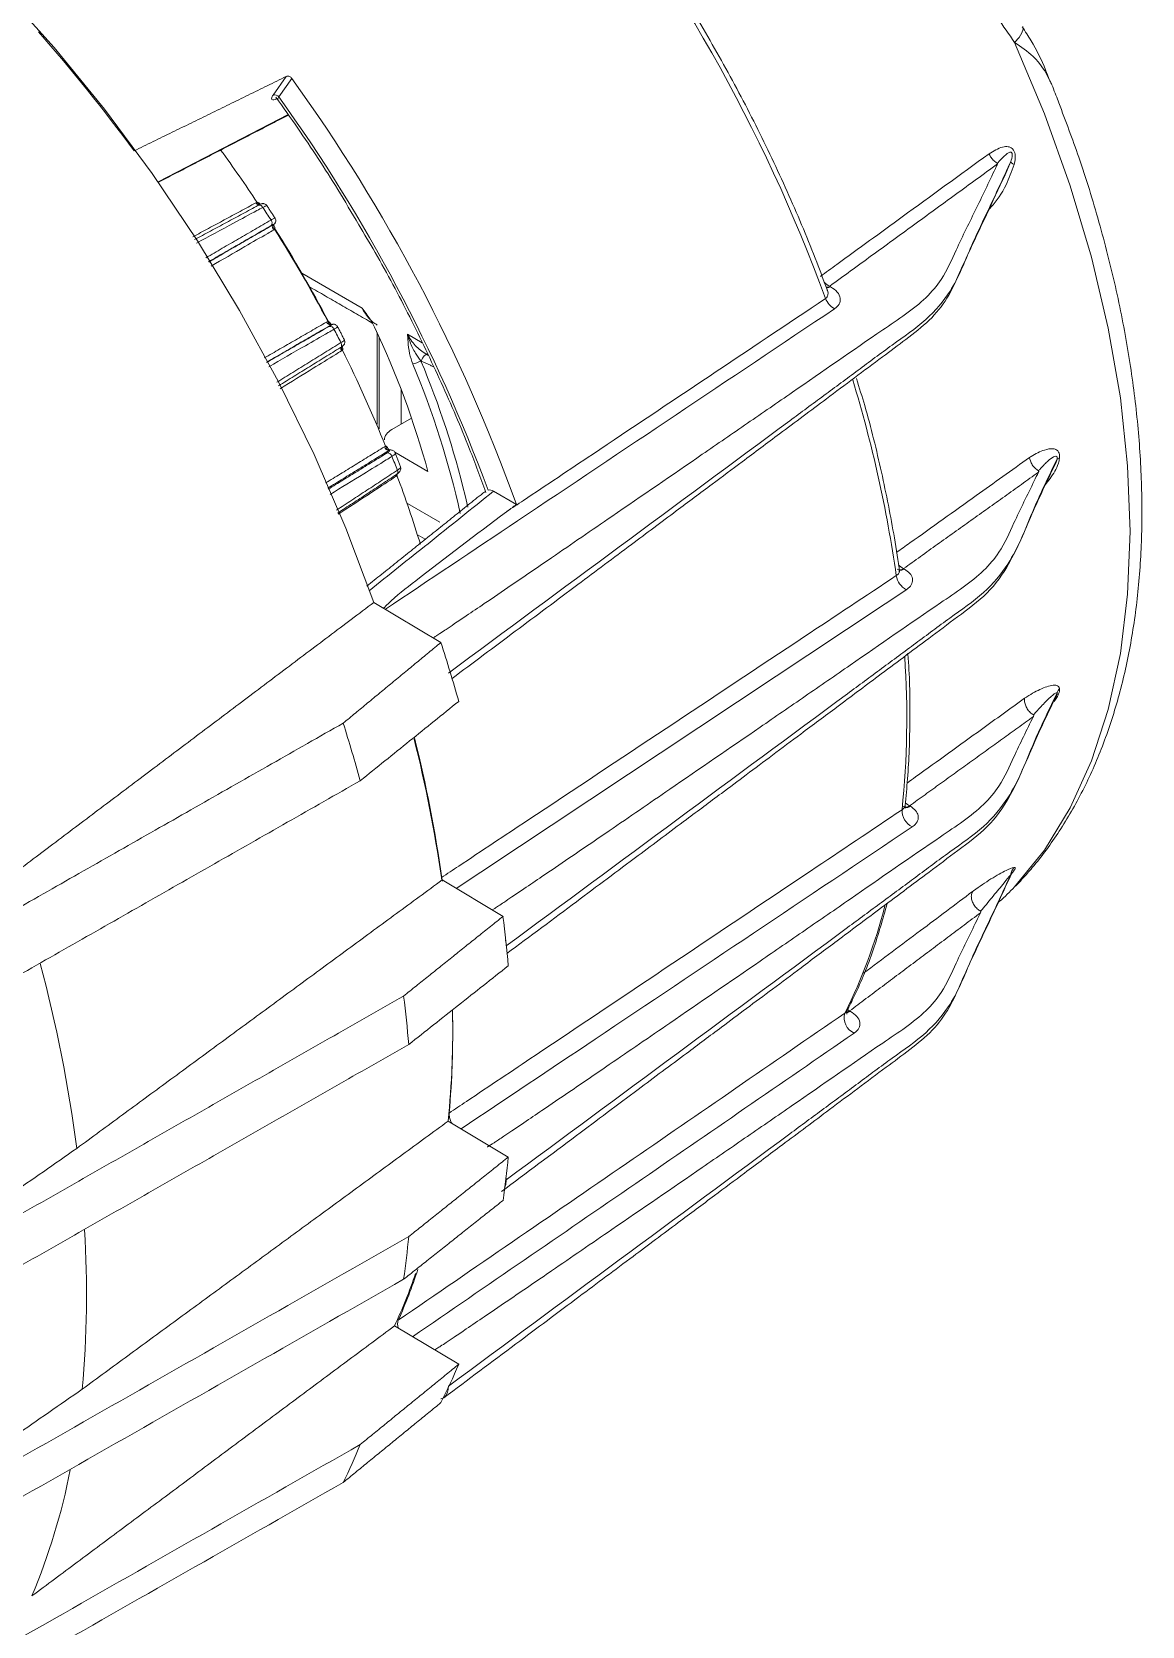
# Model space of a CAD drawing. Extents: x 12.1 to 108.7, y 1 to 80.4.
# Drawn here: x 80.725 to 83.206, y 62.49 to 66.052 of the extents above; entities that cross this region are included whole.
import ezdxf

# ---------------------------------------------------------------- set-up
doc = ezdxf.new("R2010")
doc.units = 0
doc.header["$MEASUREMENT"] = 0
doc.linetypes.add('SLD-Solid', pattern=[0])
doc.layers.add('OBJECT', color=7, linetype='CONTINUOUS')

msp = doc.modelspace()

# ---------------------------------------------------------------- linework, layer by layer
at = {"layer": 'OBJECT', "linetype": 'SLD-Solid', "lineweight": 15}
for p, q in [((81.2641, 65.91), (81.2937, 65.9521)), ((81.306, 65.9476), (81.2771, 65.9064)), ((81.007, 65.7166), (81.2978, 65.867)), ((81.3285, 65.5122), (81.4633, 65.4344)), ((82.508, 65.4834), (82.51, 65.4822)), ((81.501, 65.3704), (81.501, 65.1646)), ((81.5646, 65.3759), (81.597, 65.3572)), ((81.5505, 65.2524), (81.5505, 65.1752)), ((81.5297, 65.1633), (81.5736, 65.1886)), ((81.5361, 65.1123), (81.6103, 65.0695)), ((81.6932, 65.0157), (81.6993, 64.9897)), ((81.8079, 64.9958), (81.7567, 65.0253)), ((81.637, 64.956), (81.5647, 64.9978)), ((81.6043, 64.9179), (81.588, 64.9274)), ((82.6733, 64.8526), (82.6751, 64.8515)), ((81.6392, 64.6874), (81.4893, 64.7769)), ((82.6865, 64.3224), (82.6883, 64.3214)), ((81.778, 64.0754), (81.6419, 64.1567)), ((82.9259, 64.1453), (82.9212, 64.1412)), ((82.5486, 63.8664), (82.5526, 63.8643)), ((82.5526, 63.8643), (82.5546, 63.8632)), ((81.6553, 63.6179), (81.7898, 63.5376)), ((81.5354, 63.1604), (81.679, 63.0746))]:
    msp.add_line(p, q, dxfattribs=at)
at = {"layer": 'OBJECT', "linetype": 'SLD-Solid', "lineweight": 15, "flags": 128}
for points in [[(81.4893, 64.7769), (81.4268, 64.9427), (81.3556, 65.1074), (81.2762, 65.27), (81.1892, 65.4294), (81.0949, 65.5848), (80.9941, 65.735), (80.8873, 65.8793), (80.7752, 66.0167), (80.6585, 66.1463), (80.538, 66.2674), (80.4143, 66.3792), (80.2882, 66.481), (80.1606, 66.5722), (80.0321, 66.6522)], [(82.9394, 66.0634), (82.9406, 66.0575), (82.9378, 66.0494), (82.9312, 66.0394), (82.9212, 66.0281)], [(82.9212, 64.1412), (82.9881, 64.2236), (83.0456, 64.3176), (83.0933, 64.4226), (83.1307, 64.5379), (83.1577, 64.6624), (83.1739, 64.7953), (83.1794, 64.9356), (83.1739, 65.0821), (83.1577, 65.2338), (83.1307, 65.3895), (83.0933, 65.548), (83.0456, 65.708), (82.9881, 65.8685), (82.9212, 66.0281)], [(82.894, 65.7205), (82.8977, 65.7272), (82.9126, 65.7618), (82.9126, 65.7618), (82.9126, 65.7618)], [(81.2311, 65.6642), (81.2315, 65.6644), (81.2328, 65.6647), (81.2343, 65.6647), (81.2358, 65.6643), (81.2372, 65.6635), (81.2387, 65.6625), (81.24, 65.6611), (81.2412, 65.6596)], [(82.508, 65.4834), (82.5039, 65.4815), (82.5014, 65.4809)], [(82.5021, 65.4796), (82.5059, 65.4804), (82.51, 65.4822)], [(81.4147, 65.3463), (81.4151, 65.3465), (81.416, 65.3475), (81.4167, 65.3488), (81.4171, 65.3502), (81.4172, 65.3519), (81.417, 65.3537), (81.4165, 65.3555), (81.4157, 65.3573)], [(81.419, 65.3407), (81.4181, 65.3422), (81.4175, 65.3438), (81.4171, 65.3454), (81.417, 65.3469), (81.4173, 65.3482), (81.4172, 65.3482)], [(81.5951, 65.316), (81.5964, 65.3193), (81.5981, 65.3224), (81.6, 65.3253), (81.6021, 65.3276), (81.6042, 65.3293), (81.6062, 65.3303), (81.608, 65.3305), (81.6082, 65.3305)], [(83.0043, 65.0706), (83.0084, 65.0775), (83.0141, 65.0901), (83.0162, 65.0972), (83.0162, 65.0972), (83.0162, 65.0972)], [(81.5379, 65.0613), (81.5381, 65.0602), (81.5386, 65.0584)], [(81.541, 65.0603), (81.5403, 65.0619), (81.54, 65.0628)], [(83.0108, 64.5612), (83.0139, 64.5666), (83.0149, 64.5687), (83.0159, 64.5709), (83.0162, 64.5722), (83.0164, 64.5733), (83.0164, 64.5742), (83.0162, 64.5746), (83.0162, 64.5746), (83.0162, 64.5746)], [(82.6769, 64.3288), (82.6816, 64.3252), (82.6865, 64.3224)], [(82.9147, 64.1712), (82.9152, 64.1718), (82.9155, 64.1723), (82.9158, 64.1726), (82.9157, 64.1725), (82.9126, 64.1685), (82.9126, 64.1685), (82.9126, 64.1685)], [(82.5526, 63.8643), (82.5485, 63.8625), (82.5462, 63.8619)]]:
    msp.add_lwpolyline(points, dxfattribs=at)
at = {"layer": 'OBJECT', "linetype": 'SLD-Solid', "lineweight": 15}
for centre, radius, start, end in [((79.0221, 64.1772), 3.7045, 20.1933, 38.9238), ((77.9412, 63.5831), 3.7316, 36.1736, 41.4155), ((78.172, 63.6869), 3.8643, 19.7974, 35.8036), ((81.2682, 65.8999), 0.0109, 36.2447, 112.2773), ((78.246, 63.7296), 3.7317, 20.3612, 35.685), ((78.7223, 64.0082), 3.0075, 33.5596, 36.2736), ((81.2357, 65.6758), 0.0118, 211.6892, 246.6272), ((81.2373, 65.6745), 0.00961, 202.7145, 249.6322), ((78.6401, 63.9572), 3.1086, 32.5799, 33.2037), ((81.2524, 65.625), 0.00946, 318.7119, 40.9158), ((81.2722, 65.615), 0.00942, 138.5962, 220.4847), ((81.2731, 65.6169), 0.00856, 144.4366, 228.0116), ((78.6832, 63.9812), 3.0564, 27.7597, 32.2404), ((78.6669, 63.9718), 3.0738, 27.7815, 32.2185), ((82.5243, 65.5182), 0.0385, 221.8678, 244.9521), ((82.5393, 65.4712), 0.0432, 200.6548, 241.9519), ((81.3926, 65.4065), 0.00942, 199.5126, 281.4107), ((81.3948, 65.4063), 0.00856, 191.9856, 275.5702), ((81.3913, 65.3843), 0.00946, 19.0815, 101.295), ((78.6408, 63.9558), 3.1087, 26.7963, 27.4201), ((79.6957, 64.5449), 1.9851, 15.3225, 25.2672), ((81.4267, 65.3444), 0.0114, 171.7875, 208.7622), ((78.7495, 64.0126), 2.9816, 21.9229, 26.4509), ((81.5631, 65.3738), 0.0655, 281.6285, 298.6681), ((79.7372, 64.5419), 1.993, 12.5723, 22.6547), ((79.7188, 64.5343), 2.0323, 13.7007, 22.6286), ((79.7436, 64.4177), 2.9433, 8.1839, 16.9253), ((81.5236, 65.1277), 0.011, 196.4547, 269.3941), ((81.5256, 65.1274), 0.0101, 189.0382, 263.8164), ((81.5192, 65.1001), 0.0111, 16.0432, 89.3231), ((78.8088, 64.0296), 2.9251, 20.8809, 21.5305), ((81.535, 65.0685), 0.00775, 313.4249, 28.4274), ((78.9585, 64.0937), 2.7575, 17.1595, 20.5206), ((82.6998, 64.8434), 0.0434, 188.999, 241.7156), ((82.6649, 64.8648), 0.0149, 245.3602, 304.6041), ((82.6895, 64.8868), 0.0379, 222.6716, 244.6997), ((82.666, 64.866), 0.0171, 262.1404, 302.1223), ((78.0874, 63.5414), 3.7321, 15.7717, 17.8815), ((80.6748, 64.5191), 2.0055, 354.1234, 3.8847), ((77.8047, 63.3682), 3.7913, 15.4553, 17.4838), ((78.6649, 63.7428), 3.0056, 7.9149, 14.09), ((78.6591, 63.7355), 3.0115, 8.1425, 14.1382), ((82.7111, 64.312), 0.0414, 177.5417, 242.8491), ((82.6781, 64.3346), 0.0149, 245.3602, 304.6041), ((82.6794, 64.3349), 0.0162, 260.3646, 303.2175), ((81.4981, 64.3849), 1.1687, 333.2817, 345.8509), ((78.9735, 63.7204), 2.8268, 4.9636, 7.2127), ((77.6271, 63.1378), 3.2257, 7.4664, 14.9558), ((78.6953, 63.5443), 2.8823, 4.8718, 7.0379), ((79.6247, 63.8226), 2.0409, 354.2425, 1.2273), ((79.6141, 63.8166), 2.0515, 354.9534, 1.2123), ((82.5779, 63.8488), 0.0375, 163.5185, 246.0429), ((82.5457, 63.8766), 0.016, 258.4823, 303.4026), ((79.8829, 63.7204), 1.9156, 351.607, 354.5223), ((78.567, 63.2304), 2.2803, 354.6807, 3.6405), ((79.6051, 63.5443), 1.9707, 351.8415, 354.6324), ((80.4516, 63.6651), 1.1956, 335.0286, 341.099), ((80.4306, 63.6673), 1.2181, 336.0694, 341.7644), ((80.5625, 63.5414), 1.2101, 332.8416, 337.312), ((80.2925, 63.3681), 1.2586, 333.7119, 337.9433), ((79.3846, 63.1197), 1.4537, 337.2313, 348.8611)]:
    msp.add_arc(centre, radius, start, end, dxfattribs=at)
msp.add_ellipse((81.5729, 65.1392), major_axis=(0.06, -0.0009), ratio=0.567125, start_param=2.382074, end_param=3.150019, dxfattribs=at)
for points, knots in [([(82.5022, 65.4759), (82.4946, 65.4962), (82.4685, 65.5665), (82.4181, 65.6863), (82.3486, 65.8341), (82.272, 65.9794), (82.1891, 66.1215), (82.1001, 66.2594), (82.0089, 66.3887), (81.9454, 66.4691), (81.9151, 66.5073)], [0, 0, 0, 0, 0.055517, 0.192239, 0.328969, 0.465689, 0.602405, 0.739125, 0.875851, 1, 1, 1, 1]), ([(82.9212, 66.0281), (82.8961, 66.0648), (82.8453, 66.1394), (82.7599, 66.2211), (82.6761, 66.2785), (82.6251, 66.2976), (82.5993, 66.3072)], [0, 0, 0, 0, 0.296269, 0.600821, 0.797169, 1, 1, 1, 1]), ([(82.9996, 65.9439), (82.9967, 65.9516), (82.9851, 65.9816), (82.9653, 66.0218), (82.9452, 66.0526), (82.9385, 66.0629)], [0, 0, 0, 0, 0.18637, 0.727498, 1, 1, 1, 1]), ([(83.0046, 65.9336), (83.0032, 65.9366), (82.9926, 65.9596), (82.9699, 65.9951), (82.9358, 66.0182), (82.9212, 66.0281)], [0, 0, 0, 0, 0.079376, 0.605783, 1, 1, 1, 1]), ([(81.2937, 65.9521), (81.2945, 65.9524), (81.2962, 65.953), (81.2992, 65.9526), (81.3023, 65.9513), (81.3046, 65.9495), (81.3056, 65.9481), (81.306, 65.9476)], [0, 0, 0, 0, 0.2197399, 0.4394429, 0.6599668, 0.8807607, 1, 1, 1, 1]), ([(83.0205, 65.8932), (83.0199, 65.8947), (83.0178, 65.9006), (83.0119, 65.9145), (83.007, 65.9272), (83.0046, 65.9336)], [0, 0, 0, 0, 0.145062, 0.57329, 1, 1, 1, 1]), ([(81.2716, 65.9019), (81.2695, 65.9012), (81.2648, 65.8995), (81.2611, 65.9004), (81.2602, 65.9037), (81.2628, 65.9079), (81.2641, 65.91)], [0, 0, 0, 0, 0.211487, 0.474314, 0.737155, 1, 1, 1, 1]), ([(81.2703, 65.9061), (81.2868, 65.8829), (81.3345, 65.8156), (81.3971, 65.7207), (81.44, 65.6472), (81.4555, 65.6208)], [0, 0, 0, 0, 0.251862, 0.731357, 1, 1, 1, 1]), ([(81.2703, 65.9023), (81.2703, 65.9023), (81.2702, 65.9023), (81.272, 65.902), (81.2747, 65.9005), (81.2752, 65.8993), (81.2752, 65.8993)], [0, 0, 0, 0, 0.192542, 0.543008, 0.976598, 1, 1, 1, 1]), ([(81.2771, 65.9064), (81.2761, 65.9047), (81.2743, 65.9015), (81.2751, 65.9), (81.2755, 65.8993)], [0, 0, 0, 0, 0.540424, 1, 1, 1, 1]), ([(82.9384, 64.1592), (82.946, 64.1675), (82.976, 64.2004), (83.0226, 64.2649), (83.0751, 64.3554), (83.1191, 64.4549), (83.1545, 64.5626), (83.181, 64.6779), (83.1985, 64.8), (83.2066, 64.9282), (83.2056, 65.0613), (83.1954, 65.1987), (83.1761, 65.3392), (83.1479, 65.4822), (83.111, 65.6266), (83.0689, 65.764), (83.0354, 65.8527), (83.0201, 65.8931)], [0, 0, 0, 0, 0.022997, 0.091112, 0.159707, 0.229061, 0.299129, 0.369784, 0.440856, 0.512182, 0.583629, 0.655092, 0.726511, 0.797861, 0.869136, 0.940338, 1, 1, 1, 1]), ([(82.8642, 65.7794), (82.874, 65.7854), (82.8876, 65.7938), (82.9051, 65.7959), (82.913, 65.7935), (82.9177, 65.7897), (82.9208, 65.7846), (82.9226, 65.7774), (82.9229, 65.7672), (82.9214, 65.7597), (82.9204, 65.755)], [0, 0, 0, 0, 0.400583, 0.552747, 0.632515, 0.681637, 0.738761, 0.795408, 0.871105, 1, 1, 1, 1]), ([(82.883, 65.7565), (82.8824, 65.7552), (82.8671, 65.7224), (82.8366, 65.6583), (82.7942, 65.5738), (82.7647, 65.5053), (82.7252, 65.457), (82.678, 65.4203), (82.5755, 65.3514), (82.4588, 65.2697), (82.3242, 65.1772), (82.1898, 65.0847), (82.0439, 64.9845), (81.9015, 64.8869), (81.8064, 64.822), (81.7428, 64.7787), (81.7002, 64.7499), (81.6718, 64.7307), (81.6527, 64.7179), (81.6399, 64.7094), (81.6313, 64.7037), (81.6258, 64.7001), (81.623, 64.6983), (81.622, 64.6977)], [0, 0, 0, 0, 0.0031158, 0.0781558, 0.1531949, 0.2056626, 0.2404983, 0.275331, 0.3104907, 0.4493478, 0.5187764, 0.5882049, 0.727062, 0.819656, 0.8814328, 0.9226523, 0.9501572, 0.9685116, 0.9807608, 0.9889365, 0.994394, 0.9980376, 1, 1, 1, 1]), ([(81.656, 64.6191), (81.9103, 64.807), (82.1901, 65.0136), (82.495, 65.2392), (82.5716, 65.2954), (82.6468, 65.3522), (82.7267, 65.407), (82.7881, 65.4806), (82.8213, 65.5691), (82.8682, 65.6652), (82.8978, 65.7296), (82.9126, 65.7618)], [0, 0, 0, 0, 0.52131, 0.573441, 0.625572, 0.677703, 0.729789, 0.78156, 0.854349, 0.927175, 1, 1, 1, 1]), ([(82.4874, 65.5054), (82.4996, 65.5143), (82.5605, 65.5586), (82.6861, 65.6499), (82.7995, 65.7323), (82.8642, 65.7794)], [0, 0, 0, 0, 0.09703, 0.48515, 1, 1, 1, 1]), ([(82.9204, 65.755), (82.9147, 65.7396), (82.9015, 65.7037), (82.8795, 65.671), (82.8641, 65.655), (82.8619, 65.6527)], [0, 0, 0, 0, 0.391617, 0.912482, 1, 1, 1, 1]), ([(82.8642, 65.7794), (82.8643, 65.779), (82.8656, 65.7761), (82.8689, 65.7703), (82.8752, 65.763), (82.8805, 65.7598), (82.8831, 65.7581)], [0, 0, 0, 0, 0.044494, 0.324207, 0.662103, 1, 1, 1, 1]), ([(82.8831, 65.7581), (82.8832, 65.7581), (82.8833, 65.7581), (82.8834, 65.7579), (82.8834, 65.7573), (82.8832, 65.7568), (82.883, 65.7565)], [0, 0, 0, 0, 0.046836, 0.119645, 0.336503, 1, 1, 1, 1]), ([(82.9126, 65.7618), (82.9126, 65.7618), (82.9141, 65.7665), (82.916, 65.7718), (82.9158, 65.7788), (82.9155, 65.7802), (82.9151, 65.7813), (82.9145, 65.7821), (82.9136, 65.7828), (82.9116, 65.7832), (82.9045, 65.7806), (82.8955, 65.7719), (82.8874, 65.7631), (82.8836, 65.7587), (82.8831, 65.7581)], [0, 0, 0, 0, 0.000026, 0.20663, 0.226964, 0.243571, 0.254919, 0.266312, 0.280083, 0.303561, 0.375814, 0.705511, 0.963846, 1, 1, 1, 1]), ([(81.6641, 64.6069), (81.7112, 64.642), (81.8048, 64.712), (81.9385, 64.8118), (82.0585, 64.9015), (82.1586, 64.9763), (82.241, 65.0378), (82.3179, 65.0953), (82.403, 65.1588), (82.5077, 65.2369), (82.6016, 65.3074), (82.6795, 65.3651), (82.7335, 65.4069), (82.7735, 65.4571), (82.8067, 65.5336), (82.8486, 65.6214), (82.8806, 65.6907), (82.8942, 65.7202)], [0, 0, 0, 0, 0.100039, 0.19913, 0.28411, 0.354983, 0.411751, 0.458982, 0.518086, 0.591796, 0.680122, 0.717015, 0.755843, 0.796546, 0.839469, 0.931585, 1, 1, 1, 1]), ([(81.2412, 65.6596), (81.2368, 65.6572), (81.2151, 65.6455), (81.1658, 65.619), (81.1208, 65.5948), (81.0933, 65.5799)], [0, 0, 0, 0, 0.088265, 0.441326, 1, 1, 1, 1]), ([(81.2285, 65.6708), (81.2286, 65.6708), (81.2295, 65.6708), (81.2313, 65.6703), (81.2335, 65.6686), (81.2348, 65.6669), (81.2355, 65.666)], [0, 0, 0, 0, 0.044972, 0.314009, 0.658354, 1, 1, 1, 1]), ([(81.2503, 65.6632), (81.25, 65.6637), (81.2491, 65.6653), (81.2467, 65.6668), (81.2439, 65.6678), (81.2414, 65.668), (81.2393, 65.6677), (81.2372, 65.6671), (81.2348, 65.6661), (81.2322, 65.6647), (81.2309, 65.664)], [0, 0, 0, 0, 0.069586, 0.199426, 0.307342, 0.40424, 0.495686, 0.595034, 0.786722, 1, 1, 1, 1]), ([(81.2501, 65.6631), (81.2501, 65.6632), (81.2501, 65.6637), (81.2471, 65.6627), (81.2432, 65.6606), (81.2412, 65.6596)], [0, 0, 0, 0, 0.187961, 0.593977, 1, 1, 1, 1]), ([(81.2595, 65.6312), (81.2602, 65.6315), (81.2629, 65.6331), (81.2664, 65.6349), (81.2686, 65.6358), (81.2683, 65.6354), (81.2682, 65.6353)], [0, 0, 0, 0, 0.119555, 0.525136, 0.930713, 1, 1, 1, 1]), ([(81.2651, 65.6212), (81.2653, 65.6214), (81.2656, 65.6219), (81.2642, 65.6213), (81.2617, 65.62), (81.2599, 65.619), (81.2595, 65.6187)], [0, 0, 0, 0, 0.256507, 0.580502, 0.904496, 1, 1, 1, 1]), ([(81.2661, 65.6188), (81.2661, 65.6188), (81.266, 65.6189), (81.2656, 65.6202), (81.2663, 65.6221), (81.2662, 65.622), (81.2662, 65.622)], [0, 0, 0, 0, 0.1100307, 0.3615274, 0.7495444, 1, 1, 1, 1]), ([(81.2665, 65.6181), (81.2669, 65.6173), (81.2679, 65.6155), (81.2683, 65.6131), (81.2679, 65.6114), (81.2675, 65.6107), (81.2674, 65.6106)], [0, 0, 0, 0, 0.341646, 0.685991, 0.955028, 1, 1, 1, 1]), ([(81.2666, 65.6224), (81.2668, 65.6226), (81.2674, 65.6231), (81.2686, 65.6246), (81.2697, 65.6269), (81.2702, 65.6299), (81.2698, 65.633), (81.2687, 65.6347), (81.2683, 65.6353)], [0, 0, 0, 0, 0.128469, 0.266029, 0.431724, 0.626169, 0.848552, 1, 1, 1, 1]), ([(81.4555, 65.6208), (81.4678, 65.6002), (81.5083, 65.5329), (81.5703, 65.415), (81.641, 65.2683), (81.6974, 65.1371), (81.7279, 65.055), (81.7398, 65.0228)], [0, 0, 0, 0, 0.107597, 0.352218, 0.596827, 0.841414, 1, 1, 1, 1]), ([(81.265, 65.6089), (81.2608, 65.6064), (81.2394, 65.5941), (81.193, 65.5672), (81.1509, 65.5429), (81.1259, 65.5284)], [0, 0, 0, 0, 0.092048, 0.460238, 1, 1, 1, 1]), ([(82.5019, 65.4757), (82.5026, 65.4744), (82.5044, 65.4707), (82.5044, 65.466), (82.5034, 65.4612), (82.5016, 65.4581), (82.4995, 65.4564), (82.4989, 65.456)], [0, 0, 0, 0, 0.19017, 0.504328, 0.635814, 0.896234, 1, 1, 1, 1]), ([(82.5024, 65.4754), (82.5025, 65.4752), (82.5027, 65.4749), (82.5026, 65.4754), (82.5026, 65.4756)], [0, 0, 0, 0, 0.70473, 1, 1, 1, 1]), ([(82.519, 65.4331), (82.5191, 65.4331), (82.5235, 65.4361), (82.5307, 65.4435), (82.533, 65.4568), (82.5264, 65.4708), (82.5155, 65.4784), (82.51, 65.4822)], [0, 0, 0, 0, 0.005173, 0.217905, 0.46291, 0.731847, 1, 1, 1, 1]), ([(81.4633, 65.4344), (81.4633, 65.4343), (81.4693, 65.4262), (81.4796, 65.4129), (81.4877, 65.3981), (81.4909, 65.3922)], [0, 0, 0, 0, 0.008029, 0.602009, 1, 1, 1, 1]), ([(81.4967, 65.3967), (81.4934, 65.3988), (81.4809, 65.4069), (81.4706, 65.4215), (81.4641, 65.4329), (81.4633, 65.4344)], [0, 0, 0, 0, 0.234758, 0.902364, 1, 1, 1, 1]), ([(81.7854, 64.9792), (81.7983, 64.9878), (81.8624, 65.0306), (82.1003, 65.1895), (82.3252, 65.3399), (82.4989, 65.456)], [0, 0, 0, 0, 0.0539193, 0.2695966, 1, 1, 1, 1]), ([(81.3864, 65.4045), (81.3865, 65.4045), (81.3874, 65.4046), (81.389, 65.4041), (81.3909, 65.4024), (81.3919, 65.4008), (81.3925, 65.3999)], [0, 0, 0, 0, 0.044972, 0.314009, 0.658354, 1, 1, 1, 1]), ([(81.3957, 65.3978), (81.3954, 65.3978), (81.3947, 65.3978), (81.3931, 65.3987), (81.3927, 65.3995), (81.3928, 65.3993), (81.3928, 65.3993)], [0, 0, 0, 0, 0.293017, 0.727391, 0.988836, 1, 1, 1, 1]), ([(81.4083, 65.393), (81.4077, 65.394), (81.4066, 65.3958), (81.404, 65.3975), (81.4016, 65.3983), (81.3994, 65.3985), (81.3977, 65.3983), (81.3967, 65.3981), (81.3962, 65.3979), (81.3961, 65.3979)], [0, 0, 0, 0, 0.216166, 0.410285, 0.573173, 0.714214, 0.834584, 0.945026, 1, 1, 1, 1]), ([(82.519, 65.4331), (82.2829, 65.2751), (81.9482, 65.0512), (81.6135, 64.8274), (81.515, 64.7616)], [0, 0, 0, 0, 0.705788, 1, 1, 1, 1]), ([(81.4003, 65.3874), (81.396, 65.3849), (81.3746, 65.3726), (81.3261, 65.3447), (81.2818, 65.3191), (81.2546, 65.3035)], [0, 0, 0, 0, 0.087982, 0.43991, 1, 1, 1, 1]), ([(81.3895, 65.3936), (81.3908, 65.3944), (81.3934, 65.3959), (81.3951, 65.3972), (81.395, 65.3973), (81.3945, 65.3972), (81.3945, 65.3972)], [0, 0, 0, 0, 0.324211, 0.648421, 0.97265, 1, 1, 1, 1]), ([(81.408, 65.3928), (81.4082, 65.3927), (81.4085, 65.3926), (81.406, 65.3909), (81.4022, 65.3886), (81.4003, 65.3874)], [0, 0, 0, 0, 0.188718, 0.594355, 1, 1, 1, 1]), ([(81.4146, 65.3462), (81.4148, 65.3463), (81.4173, 65.3478), (81.4193, 65.3493), (81.4219, 65.3516), (81.4236, 65.3542), (81.4247, 65.3571), (81.4248, 65.3605), (81.4239, 65.3625), (81.4234, 65.3634)], [0, 0, 0, 0, 0.028886, 0.367489, 0.527993, 0.637251, 0.755488, 0.889451, 1, 1, 1, 1]), ([(81.4157, 65.3573), (81.4163, 65.3577), (81.419, 65.3593), (81.4222, 65.3616), (81.424, 65.3632), (81.4234, 65.3633), (81.4233, 65.3633)], [0, 0, 0, 0, 0.1196637, 0.5256141, 0.9315612, 1, 1, 1, 1]), ([(81.5764, 65.3096), (81.5737, 65.3175), (81.5679, 65.3349), (81.566, 65.3557), (81.565, 65.3695), (81.5647, 65.3748), (81.5646, 65.3758), (81.5646, 65.3759)], [0, 0, 0, 0, 0.3419422, 0.7533488, 0.952559, 0.9952322, 1, 1, 1, 1]), ([(81.5646, 65.3759), (81.5651, 65.3751), (81.5705, 65.365), (81.5836, 65.3463), (81.6009, 65.3354), (81.6096, 65.3299)], [0, 0, 0, 0, 0.040167, 0.515772, 1, 1, 1, 1]), ([(81.5646, 65.3759), (81.5647, 65.3758), (81.5649, 65.3749), (81.5666, 65.3691), (81.5715, 65.3544), (81.5805, 65.3352), (81.5904, 65.3219), (81.5946, 65.3163)], [0, 0, 0, 0, 0.0054074, 0.0395932, 0.2650643, 0.6877042, 1, 1, 1, 1]), ([(81.4167, 65.3389), (81.4125, 65.3363), (81.3915, 65.3233), (81.3458, 65.2952), (81.3044, 65.2696), (81.2798, 65.2544)], [0, 0, 0, 0, 0.0921397, 0.4606985, 1, 1, 1, 1]), ([(81.4185, 65.3491), (81.4189, 65.3481), (81.4197, 65.3461), (81.4201, 65.3434), (81.4196, 65.3415), (81.4191, 65.3408), (81.419, 65.3407)], [0, 0, 0, 0, 0.341646, 0.685991, 0.955028, 1, 1, 1, 1]), ([(82.6644, 64.8445), (82.6606, 64.8699), (82.6497, 64.9436), (82.6247, 65.0677), (82.596, 65.1868), (82.5742, 65.2569), (82.5679, 65.2769)], [0, 0, 0, 0, 0.179933, 0.521608, 0.863253, 1, 1, 1, 1]), ([(81.5156, 65.1258), (81.5157, 65.1258), (81.5165, 65.1259), (81.5179, 65.1254), (81.5195, 65.124), (81.5203, 65.1224), (81.5206, 65.1216)], [0, 0, 0, 0, 0.044972, 0.314009, 0.658354, 1, 1, 1, 1]), ([(81.5193, 65.1111), (81.5206, 65.112), (81.5231, 65.1137), (81.5245, 65.1156), (81.5241, 65.1164), (81.5235, 65.1166), (81.5234, 65.1166)], [0, 0, 0, 0, 0.324211, 0.648421, 0.97265, 1, 1, 1, 1]), ([(81.5258, 65.1177), (81.5257, 65.1177), (81.5255, 65.1177), (81.5237, 65.118), (81.5217, 65.1195), (81.5209, 65.1209), (81.5209, 65.121), (81.5209, 65.1211)], [0, 0, 0, 0, 0.049204, 0.318318, 0.713504, 0.962679, 1, 1, 1, 1]), ([(81.5258, 65.1177), (81.5255, 65.1177), (81.5251, 65.1176), (81.5246, 65.1174), (81.5245, 65.1173)], [0, 0, 0, 0, 0.851513, 1, 1, 1, 1]), ([(81.5369, 65.1105), (81.5366, 65.1114), (81.5357, 65.1135), (81.5331, 65.1157), (81.5301, 65.1171), (81.5277, 65.1177), (81.5263, 65.1176), (81.5258, 65.1176)], [0, 0, 0, 0, 0.187563, 0.42952, 0.651259, 0.883069, 1, 1, 1, 1]), ([(82.9548, 65.1007), (82.9559, 65.1015), (82.9669, 65.1085), (82.9847, 65.1175), (83.0043, 65.1215), (83.015, 65.1185), (83.0197, 65.1136), (83.0221, 65.1074), (83.0219, 65.1023), (83.0218, 65.0995)], [0, 0, 0, 0, 0.045295, 0.427285, 0.679026, 0.799084, 0.872181, 0.930512, 1, 1, 1, 1]), ([(81.5298, 65.1031), (81.5256, 65.1005), (81.5046, 65.0876), (81.4586, 65.0593), (81.4168, 65.0336), (81.3919, 65.0183)], [0, 0, 0, 0, 0.0915255, 0.4576273, 1, 1, 1, 1]), ([(81.5367, 65.1104), (81.5369, 65.1102), (81.5376, 65.1094), (81.5354, 65.1069), (81.5317, 65.1044), (81.5298, 65.1031)], [0, 0, 0, 0, 0.174933, 0.587463, 1, 1, 1, 1]), ([(81.5403, 65.0629), (81.5405, 65.063), (81.5438, 65.0649), (81.5467, 65.0676), (81.5494, 65.0731), (81.5499, 65.0771), (81.549, 65.0793), (81.5487, 65.0802)], [0, 0, 0, 0, 0.0337734, 0.5052027, 0.6977542, 0.8829222, 1, 1, 1, 1]), ([(81.5418, 65.0722), (81.5424, 65.0726), (81.5451, 65.0744), (81.5481, 65.0772), (81.5496, 65.0795), (81.5488, 65.0801), (81.5487, 65.0802)], [0, 0, 0, 0, 0.1219223, 0.5355345, 0.9491434, 1, 1, 1, 1]), ([(81.785, 64.0093), (82.0394, 64.1972), (82.3192, 64.4038), (82.6241, 64.6293), (82.7006, 64.6856), (82.7758, 64.7423), (82.8558, 64.7971), (82.9221, 64.8774), (82.9595, 64.9802), (82.9973, 65.0582), (83.0162, 65.0972)], [0, 0, 0, 0, 0.543778, 0.598156, 0.652534, 0.706911, 0.761242, 0.815244, 0.907603, 1, 1, 1, 1]), ([(82.6576, 64.8885), (82.6675, 64.8956), (82.7268, 64.9379), (82.8258, 65.0087), (82.915, 65.0723), (82.9548, 65.1007)], [0, 0, 0, 0, 0.100262, 0.598181, 1, 1, 1, 1]), ([(82.9548, 65.1007), (82.9548, 65.1004), (82.9551, 65.098), (82.9566, 65.0925), (82.9606, 65.0843), (82.967, 65.0762), (82.9721, 65.0727), (82.9747, 65.0709)], [0, 0, 0, 0, 0.026532, 0.211222, 0.474182, 0.73709, 1, 1, 1, 1]), ([(83.0162, 65.0972), (83.0162, 65.0972), (83.0163, 65.0978), (83.0165, 65.0991), (83.0165, 65.1005), (83.0163, 65.1016), (83.016, 65.1025), (83.015, 65.1039), (83.0122, 65.1041), (83.0056, 65.101), (82.9973, 65.0942), (82.9872, 65.0845), (82.9809, 65.0778), (82.9763, 65.0727), (82.9754, 65.0717), (82.9747, 65.0709)], [0, 0, 0, 0, 0.000024, 0.018739, 0.037647, 0.041985, 0.056768, 0.075409, 0.129309, 0.241641, 0.513826, 0.683901, 0.934902, 0.953729, 1, 1, 1, 1]), ([(83.0218, 65.0995), (83.021, 65.0955), (83.019, 65.0851), (83.0083, 65.063), (82.997, 65.049), (82.9894, 65.0395)], [0, 0, 0, 0, 0.1656441, 0.4388879, 1, 1, 1, 1]), ([(81.5386, 65.0584), (81.5345, 65.0557), (81.5137, 65.0421), (81.4707, 65.0139), (81.432, 64.9885), (81.4098, 64.974)], [0, 0, 0, 0, 0.096778, 0.483891, 1, 1, 1, 1]), ([(81.5417, 65.0622), (81.5416, 65.0617), (81.5414, 65.061), (81.541, 65.0604), (81.541, 65.0603)], [0, 0, 0, 0, 0.801469, 1, 1, 1, 1]), ([(82.9744, 65.0676), (82.9714, 65.0612), (82.9533, 65.0235), (82.9232, 64.964), (82.8937, 64.8954), (82.8542, 64.8472), (82.807, 64.8105), (82.7045, 64.7416), (82.5878, 64.6599), (82.4532, 64.5674), (82.3188, 64.4748), (82.1729, 64.3747), (82.0306, 64.2771), (81.9354, 64.2122), (81.8718, 64.1689), (81.8293, 64.14), (81.8008, 64.1208), (81.7817, 64.1081), (81.7689, 64.0996), (81.7604, 64.0939), (81.7558, 64.0909), (81.754, 64.0897), (81.7539, 64.0897)], [0, 0, 0, 0, 0.016285, 0.096528, 0.152635, 0.189887, 0.227136, 0.264734, 0.413222, 0.487466, 0.56171, 0.710198, 0.809214, 0.875275, 0.919354, 0.948766, 0.968394, 0.981492, 0.990235, 0.996071, 0.999967, 1, 1, 1, 1]), ([(81.7868, 63.9923), (81.8385, 64.031), (81.9362, 64.1039), (82.0698, 64.2037), (82.1778, 64.2844), (82.2584, 64.3446), (82.3225, 64.3925), (82.3816, 64.4367), (82.4492, 64.4871), (82.528, 64.546), (82.6232, 64.6171), (82.7132, 64.6842), (82.7951, 64.7457), (82.8657, 64.7975), (82.9199, 64.8762), (82.9563, 64.9691), (82.9893, 65.0382), (83.0047, 65.0702)], [0, 0, 0, 0, 0.112854, 0.213046, 0.29164, 0.348636, 0.389058, 0.431504, 0.477719, 0.536399, 0.603227, 0.684984, 0.731561, 0.781798, 0.835534, 0.923713, 1, 1, 1, 1]), ([(82.9747, 65.0709), (82.9748, 65.0709), (82.975, 65.0708), (82.9752, 65.0704), (82.9752, 65.0692), (82.9748, 65.0683), (82.9744, 65.0676)], [0, 0, 0, 0, 0.04824, 0.12304, 0.344037, 1, 1, 1, 1]), ([(81.7567, 65.0253), (81.708, 64.9862), (81.6154, 64.9121), (81.5227, 64.8381), (81.4788, 64.803)], [0, 0, 0, 0, 0.526875, 1, 1, 1, 1]), ([(81.7446, 65.028), (81.7467, 65.0281), (81.7505, 65.0284), (81.7548, 65.0262), (81.7567, 65.0253)], [0, 0, 0, 0, 0.560898, 1, 1, 1, 1]), ([(81.5111, 64.7639), (81.5143, 64.7673), (81.5355, 64.7888), (81.628, 64.8604), (81.7177, 64.9281), (81.7854, 64.9792)], [0, 0, 0, 0, 0.0431665, 0.2770238, 1, 1, 1, 1]), ([(81.6403, 64.162), (81.6532, 64.1706), (81.7176, 64.2133), (81.988, 64.3928), (82.314, 64.6091), (82.5885, 64.7913), (82.6569, 64.8367)], [0, 0, 0, 0, 0.038008, 0.190039, 0.798163, 1, 1, 1, 1]), ([(82.6635, 64.8501), (82.6635, 64.848), (82.6637, 64.8437), (82.6605, 64.8392), (82.6577, 64.8372), (82.6569, 64.8367)], [0, 0, 0, 0, 0.411424, 0.843884, 1, 1, 1, 1]), ([(82.6643, 64.8475), (82.6643, 64.8475), (82.6644, 64.8473), (82.664, 64.8492), (82.6638, 64.8503)], [0, 0, 0, 0, 0.39792, 1, 1, 1, 1]), ([(82.6792, 64.8052), (82.6807, 64.8063), (82.6863, 64.8104), (82.6927, 64.8189), (82.6939, 64.8306), (82.6884, 64.8423), (82.6795, 64.8484), (82.6751, 64.8515)], [0, 0, 0, 0, 0.081782, 0.307582, 0.536948, 0.768514, 1, 1, 1, 1]), ([(82.6764, 64.3227), (82.6784, 64.3427), (82.6848, 64.4051), (82.6882, 64.5145), (82.6871, 64.6091), (82.6829, 64.6599), (82.6826, 64.6638)], [0, 0, 0, 0, 0.185168, 0.576374, 0.967638, 1, 1, 1, 1]), ([(82.9437, 64.5627), (82.9455, 64.5639), (82.9584, 64.5724), (82.9821, 64.5855), (83.006, 64.5932), (83.019, 64.5911), (83.021, 64.5862), (83.0218, 64.5844)], [0, 0, 0, 0, 0.05695, 0.423214, 0.788739, 0.920266, 1, 1, 1, 1]), ([(83.0218, 64.5844), (83.0219, 64.5826), (83.0221, 64.5793), (83.0197, 64.5722), (83.0156, 64.564), (83.0117, 64.5586), (83.0096, 64.5557)], [0, 0, 0, 0, 0.240393, 0.442187, 0.695066, 1, 1, 1, 1]), ([(81.679, 64.5558), (81.6424, 64.5264), (81.5691, 64.4672), (81.4957, 64.4081), (81.459, 64.3785)], [0, 0, 0, 0, 0.498841, 1, 1, 1, 1]), ([(81.7746, 63.4606), (81.8304, 63.5023), (81.9322, 63.5783), (82.07, 63.6813), (82.1781, 63.762), (82.2588, 63.8223), (82.3229, 63.8702), (82.3821, 63.9144), (82.4497, 63.9649), (82.5286, 64.0238), (82.6238, 64.095), (82.7139, 64.1622), (82.7959, 64.2237), (82.8664, 64.2756), (82.9202, 64.3545), (82.9585, 64.4516), (82.9936, 64.5249), (83.0109, 64.5611)], [0, 0, 0, 0, 0.119548, 0.217893, 0.295037, 0.350982, 0.390659, 0.432323, 0.477686, 0.535284, 0.60088, 0.68113, 0.726848, 0.776153, 0.828898, 0.915452, 1, 1, 1, 1]), ([(81.785, 63.4867), (82.0394, 63.6746), (82.3192, 63.8812), (82.6241, 64.1068), (82.7006, 64.163), (82.7758, 64.2198), (82.8558, 64.2745), (82.9221, 64.3548), (82.9595, 64.4577), (82.9973, 64.5356), (83.0162, 64.5746)], [0, 0, 0, 0, 0.543778, 0.598156, 0.652534, 0.706911, 0.761242, 0.815244, 0.907603, 1, 1, 1, 1]), ([(82.6812, 64.3734), (82.6875, 64.378), (82.7429, 64.4179), (82.8304, 64.481), (82.9116, 64.5396), (82.9437, 64.5627)], [0, 0, 0, 0, 0.072443, 0.632915, 1, 1, 1, 1]), ([(82.9437, 64.5627), (82.9437, 64.5625), (82.9434, 64.5607), (82.9433, 64.5559), (82.9449, 64.548), (82.9494, 64.5389), (82.9558, 64.5308), (82.961, 64.5273), (82.9636, 64.5255)], [0, 0, 0, 0, 0.021138, 0.145045, 0.358845, 0.572583, 0.786291, 1, 1, 1, 1]), ([(83.0162, 64.5746), (83.0162, 64.5746), (83.0157, 64.5752), (83.0133, 64.5747), (83.0044, 64.5685), (82.9883, 64.5529), (82.9741, 64.5375), (82.9657, 64.5279), (82.9646, 64.5267), (82.9636, 64.5255)], [0, 0, 0, 0, 0.000018, 0.058924, 0.179081, 0.554615, 0.943406, 0.94449, 1, 1, 1, 1]), ([(82.9633, 64.5218), (82.9484, 64.4919), (82.9227, 64.44), (82.8937, 64.3729), (82.8542, 64.3246), (82.807, 64.2879), (82.7045, 64.219), (82.5878, 64.1373), (82.4532, 64.0448), (82.3188, 63.9522), (82.1729, 63.8521), (82.0306, 63.7545), (81.9354, 63.6896), (81.8718, 63.6463), (81.8293, 63.6175), (81.8008, 63.5983), (81.7817, 63.5855), (81.7689, 63.577), (81.7604, 63.5713), (81.7546, 63.5675), (81.7507, 63.5651), (81.7481, 63.5634), (81.7464, 63.5623), (81.7452, 63.5616), (81.7444, 63.5611), (81.7438, 63.5608), (81.7434, 63.5606), (81.7432, 63.5604), (81.743, 63.5603), (81.7429, 63.5603), (81.7428, 63.5603), (81.7427, 63.5602), (81.7427, 63.5602), (81.7426, 63.5602), (81.7426, 63.5602), (81.7426, 63.5602), (81.7426, 63.5602), (81.7426, 63.5602), (81.7426, 63.5602)], [0, 0, 0, 0, 0.0776549, 0.1344416, 0.1721448, 0.2098448, 0.2478987, 0.3981858, 0.4733294, 0.548473, 0.6987602, 0.7989761, 0.8658381, 0.9104506, 0.9402196, 0.9600848, 0.9733423, 0.982191, 0.9880977, 0.9920412, 0.9946745, 0.9964334, 0.9976086, 0.9983942, 0.9989197, 0.9992715, 0.9995072, 0.9996655, 0.999772, 0.9998439, 0.9998927, 0.9999259, 0.9999489, 0.9999695, 0.9999834, 0.9999902, 0.9999972, 1, 1, 1, 1]), ([(82.9636, 64.5255), (82.9637, 64.5254), (82.9638, 64.5253), (82.964, 64.5249), (82.9641, 64.5236), (82.9636, 64.5226), (82.9633, 64.5218)], [0, 0, 0, 0, 0.046332, 0.117721, 0.325195, 1, 1, 1, 1]), ([(81.6576, 63.6361), (81.6705, 63.6447), (81.7346, 63.6876), (82.0038, 63.8678), (82.3284, 64.0851), (82.6016, 64.2681), (82.6697, 64.3138)], [0, 0, 0, 0, 0.037994, 0.189972, 0.797883, 1, 1, 1, 1]), ([(82.6697, 64.3138), (82.6705, 64.3143), (82.6733, 64.3162), (82.6761, 64.3193), (82.6761, 64.3219), (82.6761, 64.3227)], [0, 0, 0, 0, 0.1969798, 0.7289675, 1, 1, 1, 1]), ([(82.6773, 64.3175), (82.6773, 64.3174), (82.6774, 64.3172), (82.6761, 64.3209), (82.6766, 64.3222), (82.6767, 64.3224)], [0, 0, 0, 0, 0.27075, 0.87394, 1, 1, 1, 1]), ([(82.6922, 64.2752), (82.6937, 64.2763), (82.6994, 64.2804), (82.7057, 64.289), (82.7068, 64.3006), (82.7014, 64.3122), (82.6926, 64.3183), (82.6883, 64.3214)], [0, 0, 0, 0, 0.084541, 0.312071, 0.541032, 0.770524, 1, 1, 1, 1]), ([(82.6922, 64.2752), (82.4561, 64.1171), (82.1202, 63.8923), (81.7841, 63.6675), (81.6842, 63.6006)], [0, 0, 0, 0, 0.702761, 1, 1, 1, 1]), ([(81.6424, 64.1542), (81.6416, 64.1565), (81.6407, 64.1591), (81.6403, 64.1617), (81.6403, 64.162)], [0, 0, 0, 0, 0.852511, 1, 1, 1, 1]), ([(81.6455, 62.9997), (81.6992, 63.0398), (81.7999, 63.115), (81.9409, 63.2204), (82.0619, 63.3108), (82.1628, 63.3862), (82.2459, 63.4482), (82.3234, 63.5061), (82.4092, 63.5702), (82.5148, 63.6489), (82.6092, 63.7201), (82.6883, 63.778), (82.7408, 63.821), (82.7781, 63.8724), (82.8106, 63.9495), (82.8585, 64.0492), (82.8959, 64.1302), (82.9147, 64.1712)], [0, 0, 0, 0, 0.1089777, 0.204367, 0.2861715, 0.3543942, 0.4090377, 0.4545033, 0.5113995, 0.5823547, 0.6673786, 0.7028919, 0.7402228, 0.7794077, 0.8207513, 0.9094225, 1, 1, 1, 1]), ([(81.656, 63.0259), (81.9103, 63.2137), (82.1901, 63.4204), (82.495, 63.6459), (82.5716, 63.7022), (82.6468, 63.7589), (82.7267, 63.8137), (82.7881, 63.8873), (82.8213, 63.9758), (82.8682, 64.0719), (82.8978, 64.1363), (82.9126, 64.1685)], [0, 0, 0, 0, 0.52131, 0.573441, 0.625572, 0.677703, 0.729789, 0.78156, 0.854349, 0.927175, 1, 1, 1, 1]), ([(82.8273, 64.1309), (82.828, 64.1314), (82.8426, 64.142), (82.869, 64.1597), (82.9017, 64.1793), (82.9148, 64.1831), (82.9204, 64.1848)], [0, 0, 0, 0, 0.018422, 0.374984, 0.731757, 1, 1, 1, 1]), ([(82.9126, 64.1685), (82.9126, 64.1685), (82.9085, 64.1635), (82.896, 64.148), (82.8744, 64.122), (82.8566, 64.1004), (82.8469, 64.0887), (82.8458, 64.0874), (82.8454, 64.087)], [0, 0, 0, 0, 0.000013, 0.260996, 0.622123, 0.958969, 0.984683, 1, 1, 1, 1]), ([(82.9204, 64.1848), (82.9214, 64.1846), (82.9229, 64.1843), (82.9226, 64.1818), (82.9208, 64.1785), (82.9182, 64.1752), (82.9162, 64.173), (82.9156, 64.1724)], [0, 0, 0, 0, 0.377766, 0.59962, 0.76564, 0.933061, 1, 1, 1, 1]), ([(82.9158, 64.1725), (82.916, 64.173), (82.9165, 64.174), (82.9168, 64.1744), (82.9167, 64.1743), (82.9167, 64.1743)], [0, 0, 0, 0, 0.409945, 0.890174, 1, 1, 1, 1]), ([(82.9257, 64.1455), (82.9272, 64.1469), (82.932, 64.1513), (82.9357, 64.1559), (82.9382, 64.159)], [0, 0, 0, 0, 0.32602, 1, 1, 1, 1]), ([(82.5839, 63.9483), (82.6263, 63.9801), (82.7075, 64.0409), (82.7886, 64.1018), (82.8273, 64.1309)], [0, 0, 0, 0, 0.522103, 1, 1, 1, 1]), ([(82.8273, 64.1309), (82.8272, 64.1307), (82.8264, 64.1293), (82.8248, 64.1254), (82.8242, 64.1182), (82.8262, 64.109), (82.8308, 64.1001), (82.8375, 64.0921), (82.8428, 64.0887), (82.8454, 64.087)], [0, 0, 0, 0, 0.01807, 0.120033, 0.296078, 0.472079, 0.648053, 0.824027, 1, 1, 1, 1]), ([(82.8846, 64.1064), (82.8854, 64.107), (82.8992, 64.1187), (82.9105, 64.1303), (82.9212, 64.1412)], [0, 0, 0, 0, 0.055099, 1, 1, 1, 1]), ([(82.8451, 64.0835), (82.8421, 64.0773), (82.8241, 64.0398), (82.7942, 63.9806), (82.7647, 63.912), (82.7252, 63.8637), (82.678, 63.827), (82.5755, 63.7581), (82.4588, 63.6764), (82.3242, 63.5839), (82.1898, 63.4914), (82.0439, 63.3912), (81.9015, 63.2937), (81.8064, 63.2287), (81.7428, 63.1854), (81.7002, 63.1566), (81.6718, 63.1374), (81.6527, 63.1246), (81.6399, 63.1161), (81.6315, 63.1106), (81.6271, 63.1077), (81.6255, 63.1066)], [0, 0, 0, 0, 0.015706, 0.096027, 0.152189, 0.189476, 0.226761, 0.264396, 0.413028, 0.487344, 0.56166, 0.710291, 0.809404, 0.875529, 0.91965, 0.949091, 0.968738, 0.981849, 0.9906, 0.996442, 1, 1, 1, 1]), ([(82.5464, 63.8643), (82.5522, 63.8756), (82.5743, 63.9187), (82.6063, 63.9973), (82.6268, 64.0696), (82.6368, 64.1047)], [0, 0, 0, 0, 0.15433, 0.590476, 1, 1, 1, 1]), ([(82.8454, 64.087), (82.8455, 64.0869), (82.8457, 64.0868), (82.8458, 64.0865), (82.8459, 64.0853), (82.8455, 64.0843), (82.8451, 64.0835)], [0, 0, 0, 0, 0.041603, 0.104699, 0.286317, 1, 1, 1, 1]), ([(81.7836, 64.0222), (81.7837, 64.0222), (81.7851, 64.0176), (81.7851, 64.0134), (81.785, 64.0093)], [0, 0, 0, 0, 0.0192093, 1, 1, 1, 1]), ([(81.7898, 63.965), (81.7527, 63.9357), (81.6785, 63.8771), (81.6043, 63.8184), (81.5672, 63.7891)], [0, 0, 0, 0, 0.499837, 1, 1, 1, 1]), ([(81.544, 63.1732), (81.714, 63.2899), (82.047, 63.5184), (82.3793, 63.7473), (82.542, 63.8594)], [0, 0, 0, 0, 0.510403, 1, 1, 1, 1]), ([(82.5467, 63.8642), (82.5467, 63.8642), (82.5467, 63.8631), (82.5448, 63.8615), (82.5428, 63.86), (82.5422, 63.8595), (82.542, 63.8594)], [0, 0, 0, 0, 0.023291, 0.736284, 0.929193, 1, 1, 1, 1]), ([(82.5461, 63.8572), (82.5462, 63.857), (82.5466, 63.8565), (82.5446, 63.8613), (82.548, 63.8656), (82.5472, 63.8649), (82.5472, 63.8649)], [0, 0, 0, 0, 0.106287, 0.504921, 0.999127, 1, 1, 1, 1]), ([(82.5627, 63.8146), (82.5631, 63.8148), (82.5677, 63.8181), (82.5746, 63.8259), (82.5765, 63.8389), (82.5701, 63.8524), (82.5597, 63.8596), (82.5546, 63.8632)], [0, 0, 0, 0, 0.017761, 0.238767, 0.483249, 0.741844, 1, 1, 1, 1]), ([(82.5627, 63.8146), (82.4001, 63.7026), (82.0714, 63.4763), (81.7421, 63.2504), (81.5757, 63.1363)], [0, 0, 0, 0, 0.4948758, 1, 1, 1, 1]), ([(81.6641, 63.6126), (81.6629, 63.6147), (81.66, 63.6198), (81.6576, 63.6282), (81.6576, 63.6335), (81.6576, 63.6361)], [0, 0, 0, 0, 0.2716661, 0.6477349, 1, 1, 1, 1]), ([(81.785, 63.4867), (81.7849, 63.4816), (81.7847, 63.4753), (81.7821, 63.4714), (81.7816, 63.4707)], [0, 0, 0, 0, 0.818166, 1, 1, 1, 1]), ([(81.5672, 63.3599), (81.3458, 63.2338), (80.903, 62.9815), (80.4602, 62.7293), (80.2388, 62.6031)], [0, 0, 0, 0, 0.499995, 1, 1, 1, 1]), ([(80.2279, 62.5078), (80.4493, 62.634), (80.8919, 62.8862), (81.3346, 63.1385), (81.5559, 63.2646)], [0, 0, 0, 0, 0.499993, 1, 1, 1, 1]), ([(81.5442, 63.1552), (81.5437, 63.1566), (81.5423, 63.161), (81.5422, 63.1675), (81.5435, 63.1714), (81.544, 63.1732)], [0, 0, 0, 0, 0.201099, 0.645555, 1, 1, 1, 1]), ([(81.656, 63.0259), (81.6556, 63.021), (81.6547, 63.011), (81.6486, 63.0007), (81.642, 62.9982), (81.6391, 62.9971)], [0, 0, 0, 0, 0.339885, 0.707688, 1, 1, 1, 1]), ([(81.459, 62.8955), (81.2376, 62.7695), (80.8051, 62.5233), (80.3727, 62.2771), (80.1617, 62.157)], [0, 0, 0, 0, 0.512008, 1, 1, 1, 1]), ([(80.1555, 62.0904), (80.3561, 62.2046), (80.7779, 62.4447), (81.1997, 62.6848), (81.4209, 62.8107)], [0, 0, 0, 0, 0.47554, 1, 1, 1, 1])]:
    msp.add_open_spline(points, degree=3, knots=knots, dxfattribs=at)
for points, degree in [([(80.9534, 65.7856), (81.2937, 65.9521)], 1), ([(81.0077, 65.7156), (81.2986, 65.8659)], 1), ([(82.883, 65.7565), (82.508, 65.4834)], 1), ([(82.9204, 65.755), (82.9185, 65.7562), (82.9147, 65.7585), (82.9133, 65.7607), (82.9126, 65.7618)], 3), ([(81.0846, 65.5936), (81.2257, 65.6696)], 1), ([(81.2311, 65.6642), (81.0886, 65.5874)], 1), ([(81.2257, 65.6696), (81.2285, 65.6708)], 1), ([(81.2687, 65.6351), (81.2502, 65.6636)], 1), ([(81.1141, 65.547), (81.2595, 65.6312)], 1), ([(81.2595, 65.6187), (81.1198, 65.538)], 1), ([(81.1202, 65.5374), (81.2651, 65.6212)], 1), ([(81.2651, 65.6212), (81.2662, 65.6219)], 1), ([(81.2662, 65.622), (81.2666, 65.6224)], 1), ([(81.2674, 65.6106), (81.265, 65.6089)], 1), ([(81.3458, 65.4819), (81.4858, 65.4011)], 1), ([(81.2445, 65.3231), (81.3837, 65.4033)], 1), ([(81.3837, 65.4033), (81.3864, 65.4045)], 1), ([(81.3925, 65.3999), (81.3929, 65.3991)], 1), ([(81.3961, 65.3979), (81.3956, 65.3977)], 1), ([(81.3956, 65.3977), (81.3957, 65.3978)], 1), ([(81.3945, 65.3972), (81.2494, 65.3136)], 1), ([(81.2497, 65.313), (81.3895, 65.3936)], 1), ([(81.3956, 65.3978), (81.3945, 65.3972)], 1), ([(81.4237, 65.3631), (81.4082, 65.3933)], 1), ([(81.4967, 65.3799), (81.4967, 65.175)], 1), ([(81.2724, 65.2688), (81.4157, 65.3573)], 1), ([(81.2764, 65.2609), (81.4147, 65.3463)], 1), ([(81.419, 65.3407), (81.4167, 65.3389)], 1), ([(81.6041, 65.3328), (81.6105, 65.3291)], 1), ([(81.5951, 65.316), (81.5946, 65.3163)], 1), ([(81.6228, 65.3035), (81.5951, 65.316)], 1), ([(81.3816, 65.0438), (81.513, 65.1245)], 1), ([(81.5234, 65.1166), (81.3863, 65.0323)], 1), ([(81.513, 65.1245), (81.5156, 65.1258)], 1), ([(81.5245, 65.1173), (81.5234, 65.1166)], 1), ([(81.3872, 65.0299), (81.5193, 65.1111)], 1), ([(81.549, 65.0799), (81.537, 65.1109)], 1), ([(83.0218, 65.0995), (83.0205, 65.0992), (83.0181, 65.0986), (83.0168, 65.0977), (83.0162, 65.0972)], 3), ([(81.4061, 64.9832), (81.5418, 65.0722)], 1), ([(81.4087, 64.9766), (81.5403, 65.0629)], 1), ([(81.541, 65.0603), (81.5386, 65.0584)], 1), ([(82.9744, 65.0676), (82.6733, 64.8526)], 1), ([(81.737, 65.0242), (81.4739, 64.8135)], 1), ([(81.7854, 64.9792), (81.8079, 64.9958)], 1), ([(82.6792, 64.8052), (81.6734, 64.1378)], 1), ([(81.4893, 64.7769), (80.6841, 64.1705)], 1), ([(81.4209, 64.5072), (81.6392, 64.6874)], 1), ([(83.0218, 64.5844), (83.0205, 64.5829), (83.0181, 64.5799), (83.0168, 64.5764), (83.0162, 64.5746)], 3), ([(83.0155, 64.5702), (83.0156, 64.5703)], 1), ([(82.9633, 64.5218), (82.6865, 64.3224)], 1), ([(80.1394, 63.7781), (81.4209, 64.5072)], 1), ([(81.459, 64.3785), (80.1544, 63.6355)], 1), ([(81.6419, 64.1567), (80.8254, 63.557)], 1), ([(82.9204, 64.1848), (82.9185, 64.1824), (82.9147, 64.1776), (82.9133, 64.1716), (82.9126, 64.1685)], 3), ([(82.9212, 64.1412), (82.9374, 64.1601)], 1), ([(82.8451, 64.0835), (82.5526, 63.8643)], 1), ([(81.5559, 63.8975), (81.778, 64.0754)], 1), ([(80.2279, 63.141), (81.5559, 63.8975)], 1), ([(81.5672, 63.7891), (80.2388, 63.0319)], 1), ([(80.8375, 63.019), (81.6553, 63.6179)], 1), ([(80.8254, 63.557), (80.2279, 63.1411)], 1), ([(81.7898, 63.5376), (81.5672, 63.3599)], 1), ([(81.7845, 63.4918), (81.785, 63.4867)], 1), ([(81.5559, 63.2646), (81.778, 63.4408)], 1), ([(80.725, 62.5571), (81.5354, 63.1604)], 1), ([(81.679, 63.0746), (81.459, 62.8955)], 1), ([(80.2387, 62.6031), (80.8375, 63.019)], 1), ([(81.4209, 62.8107), (81.6392, 62.989)], 1)]:
    msp.add_open_spline(points, degree=degree, dxfattribs=at)

doc.saveas('drawing.dxf')
